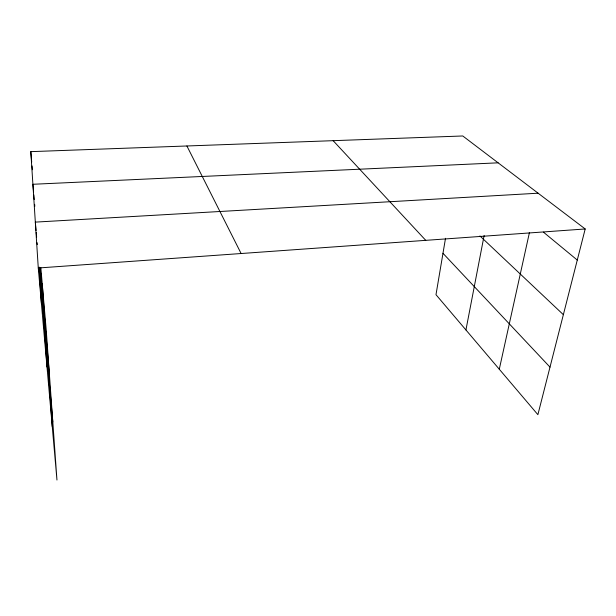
<?xml version="1.0" encoding="UTF-8"?>
<svg xmlns="http://www.w3.org/2000/svg" width="616" height="616" viewBox="0 0 616 616"><rect width="100%" height="100%" fill="white"/><g stroke="black" fill="none" stroke-linecap="round" stroke-linejoin="round"><path stroke-width="0.92" d="M445.514 238.284L435.989 294.694L537.884 414.676L585.2 228.967L462.778 135.974L30.8 151.644L38.277 267.999L56.965 480.026L46.215 329.837L40.833 267.66M465.935 329.953L484.13 235.474M499.291 369.23L529.39 232.756M38.277 267.999L585.2 228.967M538.115 193.201L35.328 222.114L36.067 230.546M498.121 162.824L32.894 184.276L33.564 191.923M543.435 232.147L577.277 260.06M479.918 235.936L563.363 314.676M442.981 253.299L549.996 367.121M333.156 140.679L425.748 240.348M186.91 145.984L241.118 253.523M36.228 232.417L36.637 237.106M37.129 242.727L37.291 244.598M39.278 267.259L52.814 421.998M30.8 151.644L31.709 162.139M32.04 165.95L32.371 169.762M33.811 194.795L34.227 199.569M34.642 204.35L34.812 206.268M40.132 267.467L49.303 372.98M42.235 283.837L52.26 426.634M40.202 267.506L47.008 367.044M39.024 267.213L41.465 304.165"/></g></svg>
